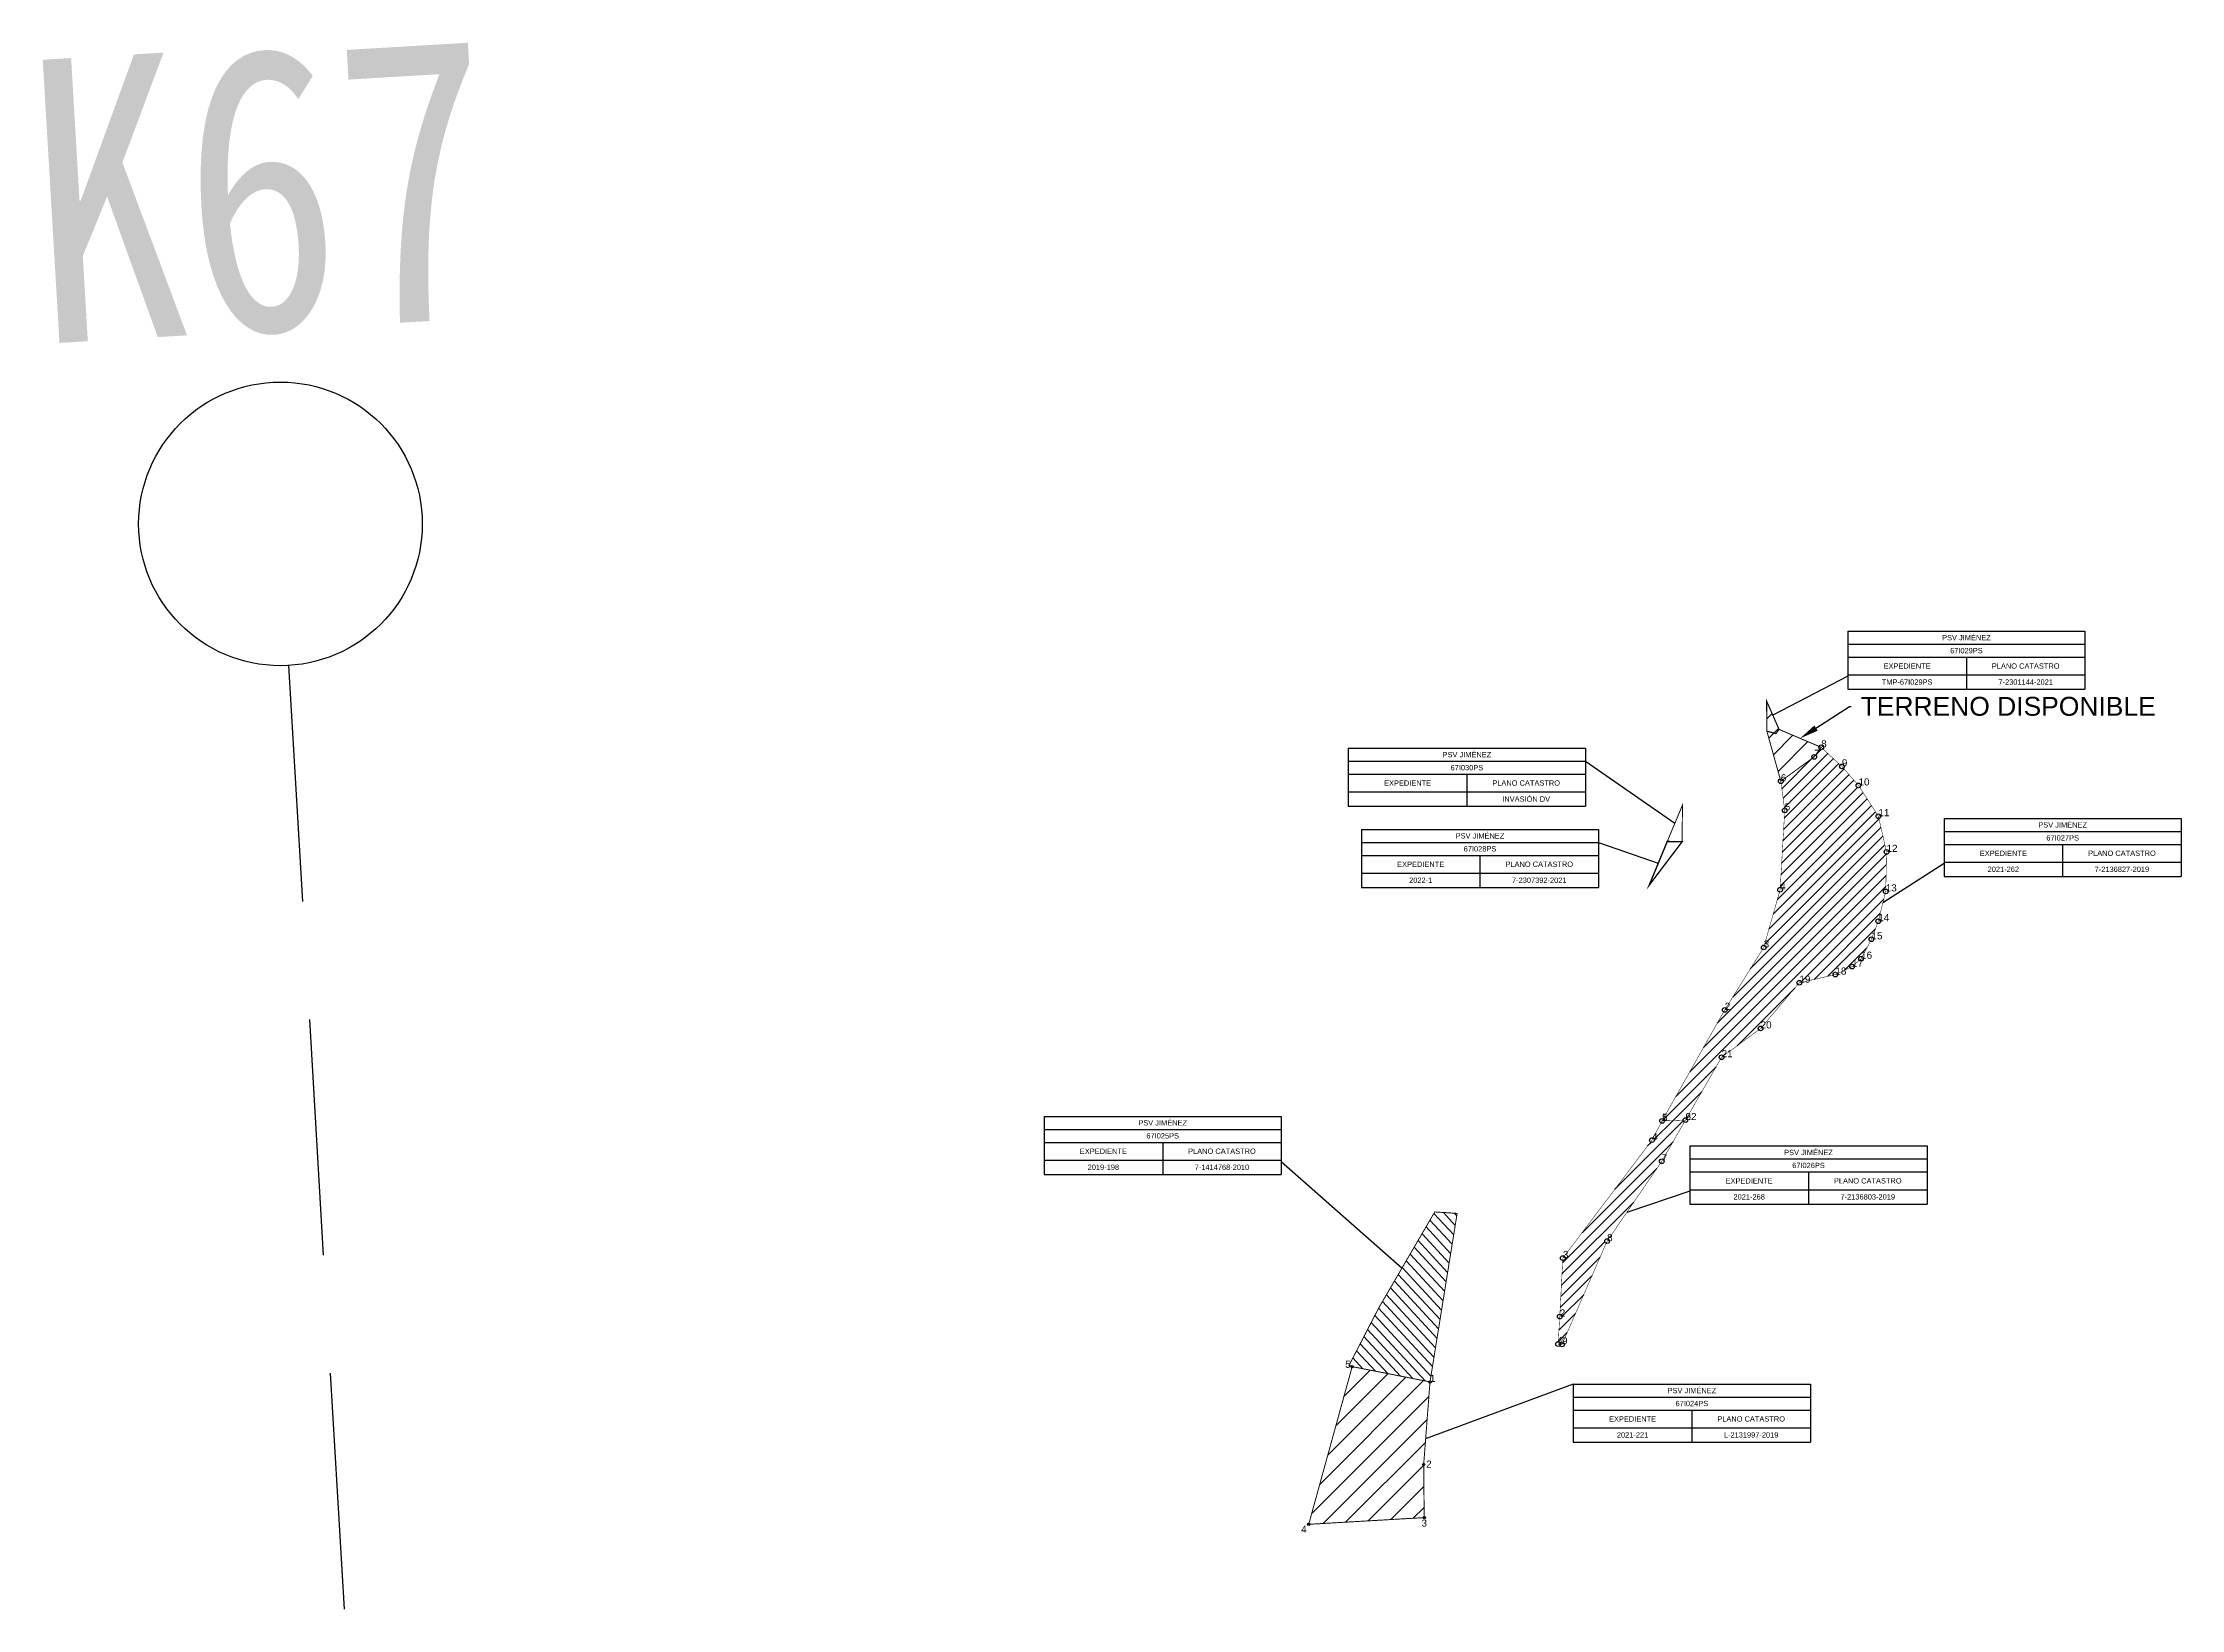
# Model space of a CAD drawing. Header units: inches. Extents: x 510447 to 606954, y 1095553 to 1134812.
# Drawn here: x 527944 to 528396.4, y 1128450.5 to 1128781.9 of the extents above; entities that cross this region are included whole.
import ezdxf
from ezdxf import colors
from ezdxf.entities.mleader import LeaderData, LeaderLine
from ezdxf.math import Vec2, Vec3

# ---------------------------------------------------------------- set-up
doc = ezdxf.new("R2010")
doc.units = ezdxf.units.IN
doc.header["$MEASUREMENT"] = 0
doc.linetypes.add('Kilométrica grande$1$JIS_02_2.0', pattern=[3, 2, -1])
for name, color, linetype in [('00 Revisión AGO 2021', 122, 'Continuous'), ('7-1414768-2010', 246, 'Continuous'), ('7-2131997-2019', 7, 'Continuous'), ('7-2136803-2019', 7, 'Continuous'), ('7-2136827-2019', 7, 'Continuous'), ('7-2301144-2021', 7, 'Continuous'), ('7-2307392-2021', 7, 'Continuous'), ('INFORMACION', 130, 'Continuous'), ('Kilométrica grande$0$0-KM GRANDE', 220, 'Continuous')]:
    doc.layers.add(name, color=color, linetype=linetype)
doc.styles.add('ARIAL', font='Arial.ttf')
doc.styles.add('Kilométrica grande$0$哥Arial', font='Arial.ttf', dxfattribs={"width": 0.8})
doc.styles.get("Standard").update_dxf_attribs({"font": 'Arial.ttf'})
pattern_1 = [(45, (0, 0), (-2.24506403, 2.24506403), [])]
pattern_2 = [(45, (0, 0), (-1.1225320151, 1.1225320151), [])]

# ---------------------------------------------------------------- blocks, each defined once
blk = doc.blocks.new('*T437')
at = {"layer": 'INFORMACION', "color": 0, "linetype": 'ByBlock', "lineweight": -2, "transparency": 16777216}
for p, q in [((0, 0), (50.17, 0)), ((0, 0), (0, -12.28)), ((50.17, 0), (50.17, -12.28)), ((0, -2.75), (50.17, -2.75)), ((0, -5.5), (50.17, -5.5)), ((25.09, -5.5), (25.09, -12.28)), ((0, -9.25), (50.17, -9.25)), ((0, -12.28), (50.17, -12.28))]:
    blk.add_line(p, q, dxfattribs=at)
at = {"layer": 'INFORMACION', "color": 0, "transparency": 16777216, "char_height": 1.125, "attachment_point": 5}
for s, insert, width in [('PSV JIMÉNEZ', (25.09, -1.38), 50.145), ('67I024PS', (25.09, -4.12), 50.145), ('EXPEDIENTE', (12.54, -7.38), 25.0575), ('PLANO CATASTRO', (37.63, -7.38), 25.0575), ('2021-221', (12.54, -10.76), 25.0575), ('L-2131997-2019^J', (37.63, -10.76), 25.0575)]:
    blk.add_mtext(s, dxfattribs=dict(at, insert=insert, width=width))
blk = doc.blocks.new('*T438')
at = {"layer": 'INFORMACION', "color": 0, "linetype": 'ByBlock', "lineweight": -2, "transparency": 16777216}
for p, q in [((0, 0), (50.17, 0)), ((0, 0), (0, -12.28)), ((50.17, 0), (50.17, -12.28)), ((0, -2.75), (50.17, -2.75)), ((0, -5.5), (50.17, -5.5)), ((25.09, -5.5), (25.09, -12.28)), ((0, -9.25), (50.17, -9.25)), ((0, -12.28), (50.17, -12.28))]:
    blk.add_line(p, q, dxfattribs=at)
at = {"layer": 'INFORMACION', "color": 0, "transparency": 16777216, "char_height": 1.125, "attachment_point": 5}
for s, insert, width in [('PSV JIMÉNEZ', (25.09, -1.37), 50.145), ('67I025PS', (25.09, -4.12), 50.145), ('EXPEDIENTE', (12.54, -7.37), 25.0575), ('PLANO CATASTRO', (37.63, -7.37), 25.0575), ('2019-198', (12.54, -10.76), 25.0575), ('7-1414768-2010', (37.63, -10.76), 25.0575)]:
    blk.add_mtext(s, dxfattribs=dict(at, insert=insert, width=width))
blk = doc.blocks.new('*T416')
at = {"layer": 'INFORMACION', "color": 0, "linetype": 'ByBlock', "lineweight": -2, "transparency": 16777216}
for p, q in [((0, 0), (50.17, 0)), ((0, 0), (0, -12.28)), ((0, -2.75), (50.17, -2.75)), ((50.17, 0), (50.17, -12.28)), ((0, -5.5), (50.17, -5.5)), ((25.09, -5.5), (25.09, -12.28)), ((0, -9.25), (50.17, -9.25)), ((0, -12.28), (50.17, -12.28))]:
    blk.add_line(p, q, dxfattribs=at)
at = {"layer": 'INFORMACION', "color": 0, "transparency": 16777216, "char_height": 1.125, "attachment_point": 5}
for s, insert, width in [('PSV JIMÉNEZ', (25.09, -1.38), 50.145), ('67I029PS', (25.09, -4.12), 50.145), ('EXPEDIENTE', (12.54, -7.38), 25.0575), ('PLANO CATASTRO', (37.63, -7.38), 25.0575), ('TMP-67I029PS', (12.54, -10.77), 25.0575), ('7-2301144-2021', (37.63, -10.77), 25.0575)]:
    blk.add_mtext(s, dxfattribs=dict(at, insert=insert, width=width))
blk = doc.blocks.new('*T417')
at = {"layer": 'INFORMACION', "color": 0, "linetype": 'ByBlock', "lineweight": -2, "transparency": 16777216}
for p, q in [((0, 0), (50.17, 0)), ((0, 0), (0, -12.28)), ((0, -2.75), (50.17, -2.75)), ((50.17, 0), (50.17, -12.28)), ((0, -5.5), (50.17, -5.5)), ((25.09, -5.5), (25.09, -12.28)), ((0, -9.25), (50.17, -9.25)), ((0, -12.28), (50.17, -12.28))]:
    blk.add_line(p, q, dxfattribs=at)
at = {"layer": 'INFORMACION', "color": 0, "transparency": 16777216, "char_height": 1.125, "attachment_point": 5}
for s, insert, width in [('PSV JIMÉNEZ', (25.09, -1.38), 50.145), ('67I027PS', (25.09, -4.13), 50.145), ('EXPEDIENTE', (12.54, -7.38), 25.0575), ('PLANO CATASTRO', (37.63, -7.38), 25.0575), ('2021-262', (12.54, -10.77), 25.0575), ('7-2136827-2019', (37.63, -10.77), 25.0575)]:
    blk.add_mtext(s, dxfattribs=dict(at, insert=insert, width=width))
blk = doc.blocks.new('*T418')
at = {"layer": 'INFORMACION', "color": 0, "linetype": 'ByBlock', "lineweight": -2, "transparency": 16777216}
for p, q in [((0, 0), (50.17, 0)), ((0, 0), (0, -12.28)), ((0, -2.75), (50.17, -2.75)), ((50.17, 0), (50.17, -12.28)), ((0, -5.5), (50.17, -5.5)), ((25.09, -5.5), (25.09, -12.28)), ((0, -9.25), (50.17, -9.25)), ((0, -12.28), (50.17, -12.28))]:
    blk.add_line(p, q, dxfattribs=at)
at = {"layer": 'INFORMACION', "color": 0, "transparency": 16777216, "char_height": 1.125, "attachment_point": 5}
for s, insert, width in [('PSV JIMÉNEZ', (25.09, -1.38), 50.145), ('67I026PS', (25.09, -4.12), 50.145), ('EXPEDIENTE', (12.54, -7.38), 25.0575), ('PLANO CATASTRO', (37.63, -7.38), 25.0575), ('2021-268', (12.54, -10.77), 25.0575), ('7-2136803-2019', (37.63, -10.77), 25.0575)]:
    blk.add_mtext(s, dxfattribs=dict(at, insert=insert, width=width))
blk = doc.blocks.new('*T427')
at = {"layer": 'INFORMACION', "color": 0, "linetype": 'ByBlock', "lineweight": -2, "transparency": 16777216}
for p, q in [((0, 0), (50.17, 0)), ((0, 0), (0, -12.28)), ((0, -2.75), (50.17, -2.75)), ((50.17, 0), (50.17, -12.28)), ((0, -5.5), (50.17, -5.5)), ((25.09, -5.5), (25.09, -12.28)), ((0, -9.25), (50.17, -9.25)), ((0, -12.28), (50.17, -12.28))]:
    blk.add_line(p, q, dxfattribs=at)
at = {"layer": 'INFORMACION', "color": 0, "transparency": 16777216, "char_height": 1.125, "attachment_point": 5}
for s, insert, width in [('PSV JIMÉNEZ', (25.09, -1.38), 50.145), ('67I028PS', (25.09, -4.12), 50.145), ('EXPEDIENTE', (12.54, -7.38), 25.0575), ('PLANO CATASTRO', (37.63, -7.38), 25.0575), ('2022-1', (12.54, -10.77), 25.0575), ('7-2307392-2021', (37.63, -10.77), 25.0575)]:
    blk.add_mtext(s, dxfattribs=dict(at, insert=insert, width=width))
blk = doc.blocks.new('*T430')
at = {"layer": 'INFORMACION', "color": 0, "linetype": 'ByBlock', "lineweight": -2, "transparency": 16777216}
for p, q in [((0, 0), (50.17, 0)), ((0, 0), (0, -12.28)), ((0, -2.75), (50.17, -2.75)), ((50.17, 0), (50.17, -12.28)), ((0, -5.5), (50.17, -5.5)), ((25.09, -5.5), (25.09, -12.28)), ((0, -9.25), (50.17, -9.25)), ((0, -12.28), (50.17, -12.28))]:
    blk.add_line(p, q, dxfattribs=at)
at = {"layer": 'INFORMACION', "color": 0, "transparency": 16777216, "char_height": 1.125, "attachment_point": 5}
for s, insert, width in [('PSV JIMÉNEZ', (25.09, -1.38), 50.145), ('67I030PS', (25.09, -4.13), 50.145), ('EXPEDIENTE', (12.54, -7.38), 25.0575), ('PLANO CATASTRO', (37.63, -7.38), 25.0575), ('INVASIÓN DV', (37.63, -10.77), 25.0575)]:
    blk.add_mtext(s, dxfattribs=dict(at, insert=insert, width=width))
blk = doc.blocks.new('Kilométrica grande')
at = {"layer": 'Kilométrica grande$0$0-KM GRANDE', "linetype": 'Kilométrica grande$1$JIS_02_2.0', "lineweight": -3, "ltscale": 25}
blk.add_line((528007.84, 1128450.53), (527996.05, 1128650.18), dxfattribs=at)
at = {"layer": 'Kilométrica grande$0$0-KM GRANDE'}
blk.add_circle((527994.28, 1128680.13), 30, dxfattribs=at)
at = {"layer": 'Kilométrica grande$0$0-KM GRANDE', "linetype": 'Continuous', "lineweight": -3, "insert": (527991.92, 1128720.06), "char_height": 60, "attachment_point": 8, "rotation": 3.3787, "style": 'Kilométrica grande$0$哥Arial'}
blk.add_mtext('{\\fSimHei|b0|i0|c134|p2;K67}', dxfattribs=at)

msp = doc.modelspace()

# ---------------------------------------------------------------- hatches: boundary and pattern name
at = {"ltscale": 0.05}
h = msp.add_hatch(dxfattribs=at)
h.set_pattern_fill('ANSI31', color=256)
h.set_pattern_definition(pattern_1)
h.paths.add_polyline_path([(528308.72, 1128642.6), (528308.76, 1128636.27), (528310.68, 1128635.76), (528311.33, 1128636.66)])
h = msp.add_hatch()
h.set_pattern_fill('ANSI31', color=3)
h.set_pattern_definition(pattern_1)
h.paths.add_polyline_path([(528320.25, 1128632.86), (528311.32962, 1128636.65948), (528310.68, 1128635.76), (528308.76, 1128636.27), (528311.71, 1128625.68), (528318.77, 1128630.84)])
at = {"layer": '7-1414768-2010'}
h = msp.add_hatch(dxfattribs=at)
h.set_pattern_fill('ANSI31', color=3, scale=0.5)
h.set_pattern_definition([(312.7394, (525562.38, 1128312.07), (1.1659363, 1.0773805), [])])
h.paths.add_polyline_path([(528243.22952, 1128534.27095), (528238.48913, 1128534.57298), (528226.66119, 1128514.30131), (528220.29136, 1128501.9929), (528220.7829, 1128501.8965, -1), (528221.2571, 1128501.8035), (528237.2529, 1128498.6665, -0.404280027), (528237.5284, 1128498.85855)])
h.paths.add_polyline_path([(528219.16914, 1128501.20255), (528221.08712, 1128501.20255), (528221.08712, 1128503.46022), (528219.16914, 1128503.46022)], flags=9)
at = {"layer": '7-2131997-2019'}
h = msp.add_hatch(dxfattribs=at)
h.set_pattern_fill('ANSI31', color=30)
h.set_pattern_definition(pattern_1)
h.paths.add_polyline_path([(528237.47153, 1128498.37909, -0.391977934), (528237.24838, 1128498.62, -0.048451958), (528237.2529, 1128498.6665), (528221.2571, 1128501.8035, -0.436401438), (528220.95583, 1128501.61706), (528211.89417, 1128468.72294, -0.321409601), (528212.07121, 1128468.50402), (528236.01879, 1128469.89598, -0.428421771), (528236.25763, 1128470.15161), (528236.15237, 1128480.89839, -0.417085334), (528235.90838, 1128481.14, -0.436804385), (528236.16847, 1128481.38091)])
h.paths.add_polyline_path([(528209.86405, 1128466.32114), (528211.77947, 1128466.32114), (528211.77947, 1128468.57114), (528209.86405, 1128468.57114)], flags=9)
at = {"layer": '7-2136803-2019'}
h = msp.add_hatch(dxfattribs=at)
h.set_pattern_fill('ANSI31', scale=0.5)
h.set_pattern_definition(pattern_2)
h.paths.add_polyline_path([(528265.89143, 1128525.19892, -0.235123277), (528266.09, 1128524.8, -0.429700003), (528265.56372, 1128524.30069), (528264.96628, 1128512.94931, -0.39889487), (528265.44, 1128512.45, -0.431856806), (528264.91009, 1128511.9509), (528264.61991, 1128507.1091, -0.250585647), (528265.0217, 1128506.86226, -0.346293595), (528265.62015, 1128507.01819), (528274.75985, 1128527.94181, -0.298130337), (528274.46, 1128528.4, -0.603172253), (528275.2424, 1128528.81261), (528286.2376, 1128544.87739, -0.247526581), (528286.02, 1128545.29, -0.576934496), (528286.76946, 1128545.72332), (528291.29054, 1128553.57668, -0.259104191), (528291.04029, 1128553.99284), (528287.08971, 1128553.85716, -0.008582696), (528287.09, 1128553.84, -0.563916366), (528286.35775, 1128553.39721), (528284.68225, 1128550.20279, -0.278840764), (528284.95, 1128549.76, -0.619271564), (528284.14857, 1128549.36108)])
at = {"layer": '7-2136827-2019'}
h = msp.add_hatch(dxfattribs=at)
h.set_pattern_fill('ANSI31', color=2, scale=0.5)
h.set_pattern_definition(pattern_2)
h.paths.add_polyline_path([(528334.06043, 1128610.24009, -0.408619677), (528333.57, 1128610.74, -0.350029544), (528333.95894, 1128611.22751), (528332.46106, 1128617.80249, -0.48144906), (528331.85, 1128618.29, -0.254288996), (528332.07819, 1128618.70966), (528328.41181, 1128624.37034, -0.594528857), (528327.64, 1128624.79, -0.21682332), (528327.81154, 1128625.16698), (528324.94846, 1128628.45302, -0.64362399), (528324.12, 1128628.83, -0.188419438), (528324.25244, 1128629.16897), (528320.61756, 1128632.52103, -0.381598345), (528319.95449, 1128632.45667), (528319.06551, 1128631.24333, -0.239021128), (528319.27, 1128630.84, -0.725461402), (528318.36633, 1128630.54496), (528312.11367, 1128625.97504, -0.159110252), (528312.21, 1128625.68, -0.37544629), (528311.77687, 1128625.18449), (528312.47313, 1128620.02551, -0.4540735), (528313.04, 1128619.53, -0.431374225), (528312.5109, 1128619.03085), (528311.5891, 1128603.21915, -0.397258638), (528312.06, 1128602.72, -0.497979804), (528311.42311, 1128602.2391), (528308.22689, 1128591.0109, -0.335131484), (528308.59, 1128590.53, -0.588778642), (528307.82538, 1128590.10577), (528300.11462, 1128577.74423, -0.258828604), (528300.35, 1128577.32, -0.574183806), (528299.60413, 1128576.88463), (528286.59, 1128553.84), (528291.04029, 1128553.99284, -0.008582696), (528291.04, 1128554.01, -0.576729283), (528291.78919, 1128554.44348), (528298.93081, 1128566.86652, -0.268448568), (528298.68, 1128567.3, -0.723652751), (528299.58227, 1128567.59695), (528307.02773, 1128573.09305, -0.160326521), (528306.93, 1128573.39, -0.638896044), (528307.75338, 1128573.77135), (528315.30662, 1128582.67865, -0.220333655), (528315.13, 1128583.06, -0.894733547), (528316.11773, 1128583.17009), (528322.76227, 1128584.66991, -0.055557391), (528322.75, 1128584.78, -0.798862171), (528323.70122, 1128584.99541), (528326.33878, 1128586.25459, -0.111813919), (528326.29, 1128586.47, -0.691698654), (528327.16555, 1128586.80009), (528328.31445, 1128587.80991, -0.182243655), (528328.19, 1128588.14, -0.566065284), (528328.92513, 1128588.58127), (528330.64487, 1128591.80873, -0.277085968), (528330.38, 1128592.25, -0.524202732), (528331.05637, 1128592.71786), (528332.14363, 1128595.60214, -0.312161406), (528331.82, 1128596.07, -0.48850531), (528332.44217, 1128596.55484), (528333.78783, 1128601.89516, -0.343629738), (528333.41, 1128602.38, -0.419829662), (528333.91957, 1128602.87991)])
h.paths.add_polyline_path([(528291.15707, 1128553.60149), (528293.08835, 1128553.60149), (528293.08835, 1128555.89907), (528291.15707, 1128555.89907)], flags=9)
h.paths.add_polyline_path([(528286.21372, 1128553.43814), (528288.1317, 1128553.43814), (528288.1317, 1128555.69582), (528286.21372, 1128555.69582)], flags=9)

# ---------------------------------------------------------------- linework, layer by layer
at = {"color": 3, "const_width": 0.2, "flags": 128}
msp.add_lwpolyline([(528320.25, 1128632.86), (528311.32962, 1128636.65948), (528310.68, 1128635.76), (528308.76, 1128636.27), (528311.71, 1128625.68), (528318.77, 1128630.84)], close=True, dxfattribs=at)
at = {"color": 1, "const_width": 0.2}
msp.add_lwpolyline([(528287.68, 1128612.94), (528290.90636, 1128620.6431), (528290.82, 1128612.88)], dxfattribs=at)
at = {"layer": '7-1414768-2010', "color": 3, "const_width": 0.2}
msp.add_lwpolyline([(528220.2909, 1128501.99201), (528226.66119, 1128514.30131), (528238.48913, 1128534.57298), (528243.22952, 1128534.27095), (528237.49, 1128498.62), (528220.2975, 1128501.99169)], dxfattribs=at)
at = {"layer": '7-2131997-2019', "color": 30, "const_width": 0.2}
msp.add_lwpolyline([(528237.49, 1128498.62), (528236.15, 1128481.14), (528236.26, 1128469.91), (528211.83, 1128468.49), (528221.02, 1128501.85), (528237.49, 1128498.62)], dxfattribs=at)
at = {"layer": '7-2131997-2019'}
for centre in [(528221.02, 1128501.85), (528237.49, 1128498.62), (528236.15, 1128481.14), (528211.83, 1128468.49), (528236.26, 1128469.91)]:
    msp.add_circle(centre, 0.24162, dxfattribs=at)
at = {"layer": '7-2136803-2019', "color": 7, "const_width": 0.1}
msp.add_lwpolyline([(528264.59, 1128506.61), (528264.94, 1128512.45), (528265.59, 1128524.8), (528284.45, 1128549.76), (528286.59, 1128553.84), (528291.54, 1128554.01), (528286.52, 1128545.29), (528274.96, 1128528.4), (528265.42, 1128506.56), (528264.59, 1128506.61)], dxfattribs=at)
at = {"layer": '7-2136803-2019'}
for centre in [(528318.77, 1128630.84), (528320.25, 1128632.86), (528311.71, 1128625.68), (528324.62, 1128628.83), (528328.14, 1128624.79), (528312.54, 1128619.53), (528332.35, 1128618.29), (528334.07, 1128610.74), (528311.56, 1128602.72), (528333.91, 1128602.38), (528332.32, 1128596.07), (528308.09, 1128590.53), (528330.88, 1128592.25), (528323.25, 1128584.78), (528326.79, 1128586.47), (528328.69, 1128588.14), (528315.63, 1128583.06), (528299.85, 1128577.32), (528307.43, 1128573.39), (528299.18, 1128567.3), (528291.54, 1128554.01), (528284.45, 1128549.76), (528286.52, 1128545.29), (528274.96, 1128528.4), (528265.59, 1128524.8), (528264.94, 1128512.45), (528264.59, 1128506.61), (528265.42, 1128506.56)]:
    msp.add_circle(centre, 0.5, dxfattribs=at)
at = {"layer": '7-2136827-2019', "color": 2, "const_width": 0.1}
msp.add_lwpolyline([(528286.59, 1128553.84), (528299.85, 1128577.32), (528308.09, 1128590.53), (528311.56, 1128602.72), (528312.54, 1128619.53), (528311.71, 1128625.68), (528318.77, 1128630.84), (528320.25, 1128632.86), (528324.62, 1128628.83), (528328.14, 1128624.79), (528332.35, 1128618.29), (528334.07, 1128610.74), (528333.91, 1128602.38), (528332.32, 1128596.07), (528330.88, 1128592.25), (528328.69, 1128588.14), (528326.79, 1128586.47), (528323.25, 1128584.78), (528315.63, 1128583.06), (528307.43, 1128573.39), (528299.18, 1128567.3), (528291.54, 1128554.01)], dxfattribs=at)
at = {"layer": '7-2136827-2019'}
for centre in [(528286.59, 1128553.84), (528291.54, 1128554.01)]:
    msp.add_circle(centre, 0.5, dxfattribs=at)
at = {"layer": '7-2301144-2021', "const_width": 0.25, "flags": 128}
msp.add_lwpolyline([(528308.72, 1128642.6), (528308.76, 1128636.27), (528310.68, 1128635.76), (528311.33, 1128636.66)], close=True, dxfattribs=at)
at = {"layer": '7-2307392-2021', "color": 30, "const_width": 0.3, "flags": 128}
msp.add_lwpolyline([(528290.82, 1128612.88), (528283.87, 1128603.71), (528287.68, 1128612.94)], close=True, dxfattribs=at)
at = {"layer": 'INFORMACION'}
for points in [[(528325.88719, 1128647.90158), (528310.025, 1128639.63)], [(528273.15005, 1128612.75482), (528285.775, 1128608.325)], [(528346.2467, 1128608.29643), (528333.30838, 1128599.98588)], [(528206.02066, 1128545.25591), (528231.56992, 1128522.71429)], [(528292.47285, 1128538.99601), (528279.11211, 1128534.46653)], [(528267.80238, 1128498.15955), (528236.56651, 1128486.57327)]]:
    msp.add_lwpolyline(points, dxfattribs=at)
at = {"layer": 'INFORMACION', "color": 1}
msp.add_lwpolyline([(528270.38216, 1128629.93382), (528289.29318, 1128616.79155)], dxfattribs=at)

# ---------------------------------------------------------------- block references
for name, p in [('Kilométrica grande', (0, 0)), ('*T416', (528325.88719, 1128657.43158)), ('*T430', (528220.20719, 1128632.68382)), ('*T417', (528346.2467, 1128617.82643)), ('*T427', (528222.97508, 1128615.50482)), ('*T438', (528155.84568, 1128554.78591)), ('*T418', (528292.47285, 1128548.52601)), ('*T437', (528267.80238, 1128498.15955))]:
    msp.add_blockref(name, p)

# ---------------------------------------------------------------- texts
at = {"layer": '7-2131997-2019'}
for s, p in [('5', (528219.54542, 1128501.6044)), ('1', (528237.49, 1128498.62)), ('2', (528236.6736, 1128480.48584)), ('4', (528210.23905, 1128466.69614)), ('3', (528235.68882, 1128467.99382))]:
    msp.add_text(s, height=1.5, dxfattribs=at).set_placement(p)
at = {"layer": '7-2136803-2019'}
for s, p in [('5', (528286.59, 1128553.84)), ('6', (528291.54, 1128554.01)), ('4', (528284.45, 1128549.76)), ('7', (528286.52, 1128545.29)), ('3', (528265.59, 1128524.8)), ('8', (528274.96, 1128528.4)), ('2', (528264.94, 1128512.45)), ('1', (528264.59, 1128506.61)), ('9', (528265.42, 1128506.56))]:
    msp.add_text(s, height=1.5, dxfattribs=at).set_placement(p)
at = {"layer": '7-2136827-2019'}
for s, p in [('7', (528318.77, 1128630.84)), ('8', (528320.25, 1128632.86)), ('9', (528324.62, 1128628.83)), ('6', (528311.71, 1128625.68)), ('10', (528328.14, 1128624.79)), ('5', (528312.54, 1128619.53)), ('11', (528332.35, 1128618.29)), ('12', (528334.07, 1128610.74)), ('4', (528311.56, 1128602.72)), ('13', (528333.91, 1128602.38)), ('14', (528332.32, 1128596.07)), ('3', (528308.09, 1128590.53)), ('16', (528328.69, 1128588.14)), ('15', (528330.88, 1128592.25)), ('18', (528323.25, 1128584.78)), ('17', (528326.79, 1128586.47)), ('19', (528315.63, 1128583.06)), ('2', (528299.85, 1128577.32)), ('20', (528307.43, 1128573.39)), ('21', (528299.18, 1128567.3)), ('1', (528286.59, 1128553.84)), ('22', (528291.54, 1128554.01))]:
    msp.add_text(s, height=1.5, dxfattribs=at).set_placement(p)

# ---------------------------------------------------------------- leaders
at = {"layer": '00 Revisión AGO 2021', "color": 3}
ml = msp.add_multileader_mtext('Standard', dxfattribs=at)
ml.set_content('TERRENO DISPONIBLE', color=3, style='ARIAL')
ml.set_leader_properties()
ml.build(insert=Vec2(0, 0))
ml.multileader.update_dxf_attribs({"text_right_attachment_type": 6, "dogleg_length": 0.36})
ctx = ml.context
ctx.base_point, ctx.plane_origin = Vec3(528326.61215, 1128641.50653), Vec3(528313.07295, 1128662.50618)
ctx.right_attachment = 6
notes = []
notes.append((ctx, [(0, (1, 1, 0), (528326.25215, 1128641.50653), (1, 0), 0.36, [(0, [(528315.78981, 1128634.75974)], 0, [])])]))
ctx.mtext.insert, ctx.mtext.flow_direction = Vec3(528328.61215, 1128643.54064), 5
for ctx, leaders in notes:
    for number, flags, end, landing, length, lines in leaders:
        leader = LeaderData()
        leader.index, (leader.has_last_leader_line, leader.has_dogleg_vector, leader.attachment_direction) = number, flags
        leader.last_leader_point, leader.dogleg_vector, leader.dogleg_length = Vec3(end), Vec3(landing), length
        for number, points, colour, breaks in lines:
            line = LeaderLine()
            line.index, line.vertices, line.color, line.breaks = number, Vec3.list(points), colors.encode_raw_color(colour), breaks
            leader.lines.append(line)
        ctx.leaders.append(leader)

doc.saveas('drawing.dxf')
